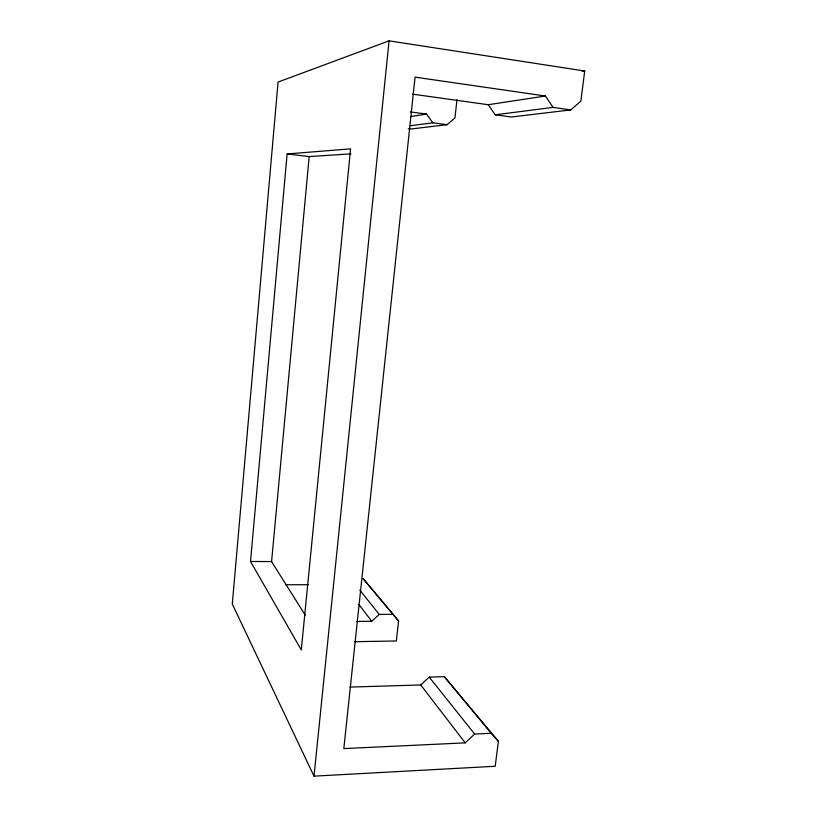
<?xml version="1.0" encoding="UTF-8"?>
<svg xmlns="http://www.w3.org/2000/svg" width="817" height="817" viewBox="0 0 817 817"><rect width="100%" height="100%" fill="white"/><g stroke="black" fill="none" stroke-linecap="round" stroke-linejoin="round"><path stroke-width="1.23" d="M250.513 561.473L287.114 153.953L350.575 148.857L301.289 649.923L250.513 561.473L271.581 561.585L305.241 615.15M271.581 561.585L309.183 156.568L350.953 153.862M349.88 687.087L420.724 684.963L429.221 677.099L444.336 676.68L498.411 741.295L495.194 766.264L314.004 776.15L389.066 40.85L584.717 71.008L580.836 101.155L570.766 109.907L511.299 117.015L495.255 114.809L488.229 104.719L412.493 94.129M398.584 620.951L362.973 578.467L398.584 620.951L396.337 640.977L354.639 641.692M456.999 99.603L454.946 117.924L447.052 124.695L410.716 129.035L408.337 128.729M570.766 109.907L553.058 107.395L545.378 96.018L415.056 77.135L343.824 748.597L465.23 742.857L474.646 734.044L491.242 733.298L498.411 741.295M356.58 621.431L371.745 621.257L379.231 614.435L392.66 614.302M389.066 40.85L278.066 82.057L232.283 604.018L314.004 776.15M582.225 71.467L584.717 71.008M410.451 116.565L426.597 114.104L432.887 122.816L447.052 124.695M488.229 104.719L545.378 96.018M410.236 125.726L432.887 122.816M495.255 114.809L553.058 107.395M285.439 584.758L308.213 584.727M287.114 153.953L309.183 156.568M410.267 111.909L426.597 114.104M444.336 676.68L491.242 733.298M359.837 590.129L379.231 614.435M429.221 677.099L474.646 734.044M358.826 604.457L371.745 621.257M420.724 684.963L465.23 742.857"/></g></svg>
